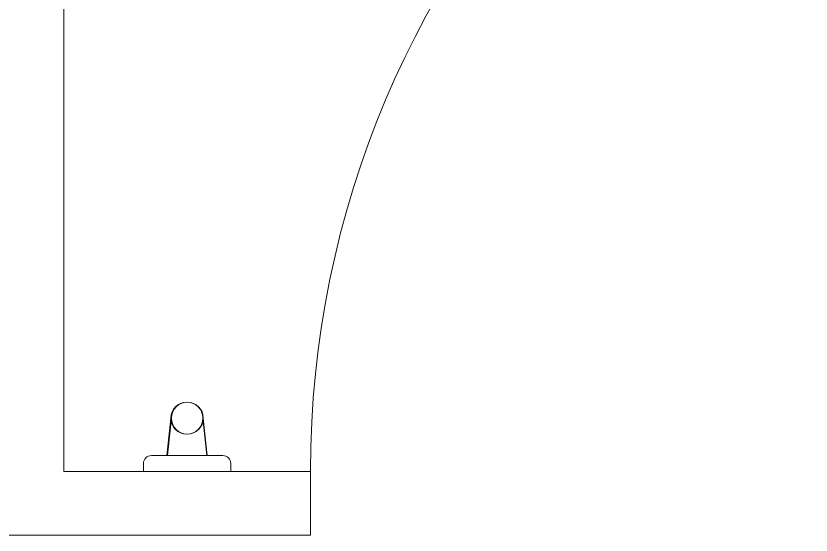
# Model space of a CAD drawing. Header units: millimetres. Extents: x 867 to 1330, y 209 to 507.
# Drawn here: x 1184.5807 to 1185.08, y 446.0225 to 446.3488 of the extents above; entities that cross this region are included whole.
import ezdxf

# ---------------------------------------------------------------- set-up
doc = ezdxf.new("R2010")
doc.units = ezdxf.units.MM
doc.header["$LTSCALE"] = 5
doc.layers.add('I-ARQ', color=8, linetype='Continuous', lineweight=0)

msp = doc.modelspace()

# ---------------------------------------------------------------- linework, layer by layer
at = {"layer": 'I-ARQ'}
for p, q in [((1184.61066, 447.27254), (1184.61066, 446.06254)), ((1184.67546, 446.07254), (1184.67799, 446.096)), ((1184.67581, 446.07254), (1184.67833, 446.096)), ((1184.70052, 446.07254), (1184.69799, 446.096)), ((1184.70086, 446.07254), (1184.69833, 446.096)), ((1184.71058, 446.07254), (1184.66575, 446.07254)), ((1184.66575, 446.07254), (1184.71058, 446.07254)), ((1184.66075, 446.06254), (1184.66075, 446.06754)), ((1184.66075, 446.06254), (1184.66075, 446.06754)), ((1184.71558, 446.06254), (1184.71558, 446.06754)), ((1184.71558, 446.06254), (1184.71558, 446.06754)), ((1184.76566, 446.06254), (1184.61066, 446.06254)), ((1184.71558, 446.06254), (1184.66075, 446.06254)), ((1184.66075, 446.06254), (1184.71558, 446.06254)), ((1184.76566, 446.06254), (1184.76566, 446.02254)), ((1184.76566, 446.02254), (1184.54066, 446.02254)), ((1184.58066, 446.02254), (1184.61066, 446.02254))]:
    msp.add_line(p, q, dxfattribs=at)
for centre in [(1184.68799, 446.096), (1184.68833, 446.096)]:
    msp.add_circle(centre, 0.01, dxfattribs=at)
for centre, radius, start, end in [((1185.36566, 446.06254), 0.6, 90, 180), ((1184.66575, 446.06754), 0.005, 90, 180), ((1184.66575, 446.06754), 0.005, 90, 180), ((1184.71058, 446.06754), 0.005, 0, 90), ((1184.71058, 446.06754), 0.005, 360, 90)]:
    msp.add_arc(centre, radius, start, end, dxfattribs=at)

doc.saveas('drawing.dxf')
